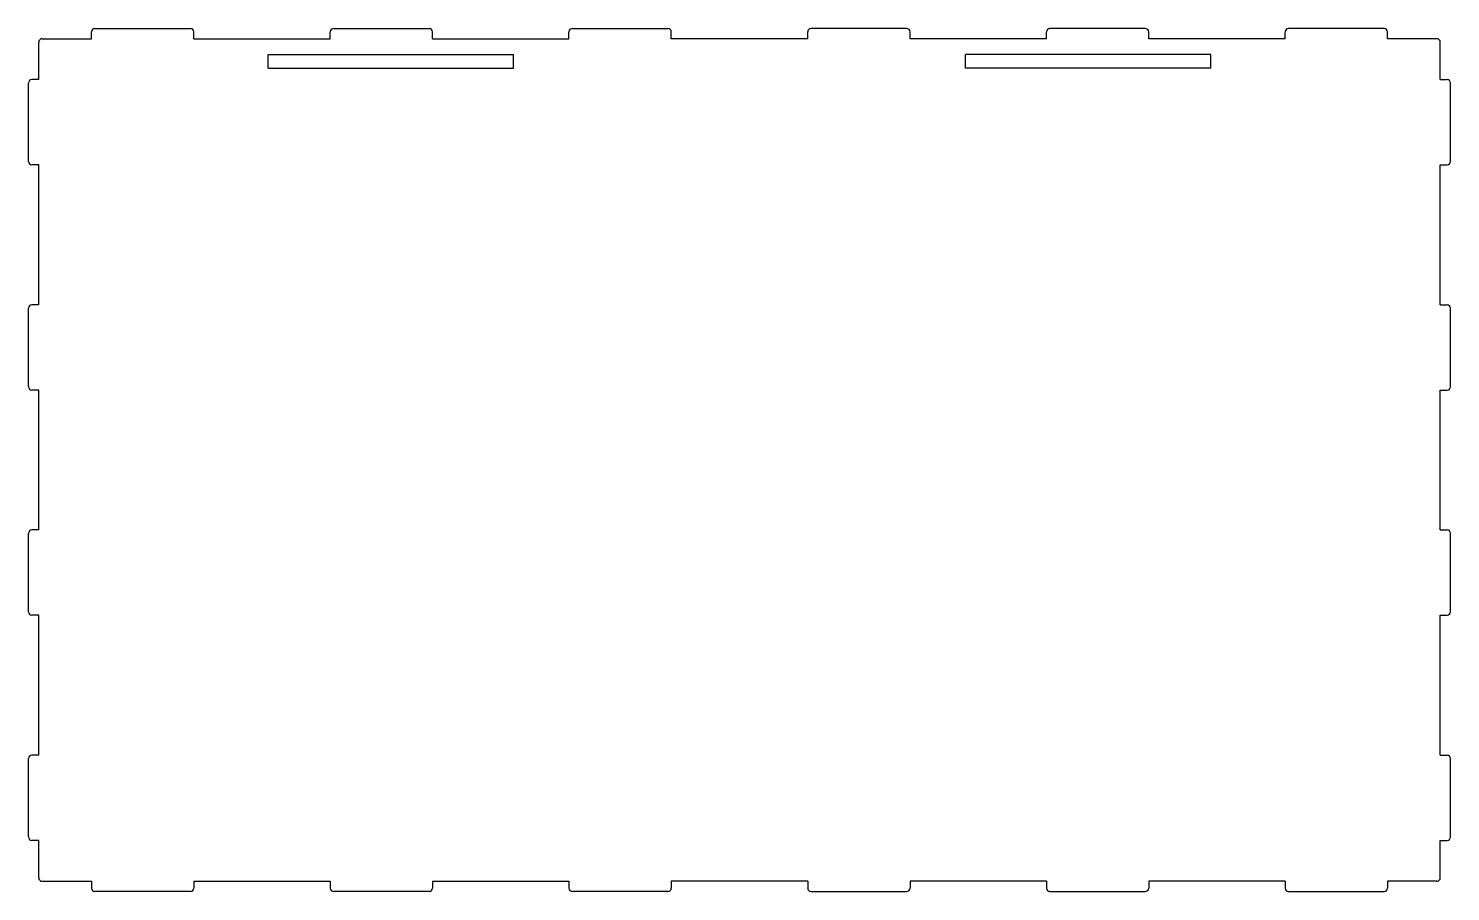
# Model space of a CAD drawing. Header units: millimetres. Extents: x -226 to 191, y -393 to -140.
import ezdxf

# ---------------------------------------------------------------- set-up
doc = ezdxf.new("R2010")
doc.units = ezdxf.units.MM

msp = doc.modelspace()

# ---------------------------------------------------------------- linework, layer by layer
at = {"color": 7, "linetype": 'Continuous', "lineweight": 25}
for p, q in [((-207.5, -142.84), (-207.5, -140.84)), ((-206.5, -139.84), (-178.5, -139.84)), ((-177.5, -142.84), (-177.5, -140.84)), ((-137.5, -142.84), (-137.5, -140.84)), ((-136.5, -139.84), (-108.5, -139.84)), ((-107.5, -142.84), (-107.5, -140.84)), ((-67.5, -142.84), (-67.5, -140.84)), ((-66.5, -139.84), (-38.5, -139.84)), ((-37.5, -142.84), (-37.5, -140.84)), ((2.5, -142.84), (2.5, -140.84)), ((31.5, -139.84), (3.5, -139.84)), ((32.5, -142.84), (32.5, -140.84)), ((72.5, -142.84), (72.5, -140.84)), ((101.5, -139.84), (73.5, -139.84)), ((102.5, -142.84), (102.5, -140.84)), ((142.5, -142.84), (142.5, -140.84)), ((171.5, -139.84), (143.5, -139.84)), ((172.5, -142.84), (172.5, -140.84)), ((-223, -154.84), (-223, -143.84)), ((-222, -142.84), (-207.5, -142.84)), ((-177.5, -142.84), (-137.5, -142.84)), ((-107.5, -142.84), (-67.5, -142.84)), ((2.5, -142.84), (-37.5, -142.84)), ((72.5, -142.84), (32.5, -142.84)), ((142.5, -142.84), (102.5, -142.84)), ((187, -142.84), (172.5, -142.84)), ((188, -154.84), (188, -143.84)), ((-155.75, -151.47), (-155.75, -147.47)), ((-155.75, -147.47), (-83.75, -147.47)), ((-83.75, -151.47), (-83.75, -147.47)), ((48.75, -151.47), (48.75, -147.47)), ((120.75, -147.47), (48.75, -147.47)), ((120.75, -151.47), (120.75, -147.47)), ((-155.75, -151.47), (-83.75, -151.47)), ((120.75, -151.47), (48.75, -151.47)), ((-226, -178.84), (-226, -155.84)), ((-223, -154.84), (-225, -154.84)), ((188, -154.84), (190, -154.84)), ((191, -178.84), (191, -155.84)), ((-223, -179.84), (-225, -179.84)), ((-223, -220.86), (-223, -179.84)), ((188, -220.86), (188, -179.84)), ((188, -179.84), (190, -179.84)), ((-223, -220.86), (-225, -220.86)), ((188, -220.86), (190, -220.86)), ((-226, -244.86), (-226, -221.86)), ((191, -244.86), (191, -221.86)), ((-223, -245.86), (-225, -245.86)), ((-223, -286.89), (-223, -245.86)), ((188, -286.89), (188, -245.86)), ((188, -245.86), (190, -245.86)), ((-223, -286.89), (-225, -286.89)), ((188, -286.89), (190, -286.89)), ((-226, -310.89), (-226, -287.89)), ((191, -310.89), (191, -287.89)), ((-223, -311.89), (-225, -311.89)), ((-223, -352.91), (-223, -311.89)), ((188, -352.91), (188, -311.89)), ((188, -311.89), (190, -311.89)), ((-226, -376.91), (-226, -353.91)), ((-223, -352.91), (-225, -352.91)), ((188, -352.91), (190, -352.91)), ((191, -376.91), (191, -353.91)), ((-223, -377.91), (-225, -377.91)), ((-223, -388.91), (-223, -377.91)), ((188, -388.91), (188, -377.91)), ((188, -377.91), (190, -377.91)), ((-222, -389.91), (-207.5, -389.91)), ((-207.5, -389.91), (-207.5, -391.91)), ((-177.5, -389.91), (-177.5, -391.91)), ((-177.5, -389.91), (-137.5, -389.91)), ((-137.5, -389.91), (-137.5, -391.91)), ((-107.5, -389.91), (-107.5, -391.91)), ((-107.5, -389.91), (-67.5, -389.91)), ((-67.5, -389.91), (-67.5, -391.91)), ((-37.5, -389.91), (-37.5, -391.91)), ((2.5, -389.91), (-37.5, -389.91)), ((2.5, -389.91), (2.5, -391.91)), ((32.5, -389.91), (32.5, -391.91)), ((72.5, -389.91), (32.5, -389.91)), ((72.5, -389.91), (72.5, -391.91)), ((102.5, -389.91), (102.5, -391.91)), ((142.5, -389.91), (102.5, -389.91)), ((142.5, -389.91), (142.5, -391.91)), ((172.5, -389.91), (172.5, -391.91)), ((187, -389.91), (172.5, -389.91)), ((-178.5, -392.91), (-206.5, -392.91)), ((-108.5, -392.91), (-136.5, -392.91)), ((-38.5, -392.91), (-66.5, -392.91)), ((3.5, -392.91), (31.5, -392.91)), ((73.5, -392.91), (101.5, -392.91)), ((143.5, -392.91), (171.5, -392.91))]:
    msp.add_line(p, q, dxfattribs=at)
for centre, start, end in [((-206.5, -140.84), 90, 180), ((-178.5, -140.84), 0, 90), ((-136.5, -140.84), 90, 180), ((-108.5, -140.84), 0, 90), ((-66.5, -140.84), 90, 180), ((-38.5, -140.84), 0, 90), ((3.5, -140.84), 90, 180), ((31.5, -140.84), 360, 90), ((73.5, -140.84), 90, 180), ((101.5, -140.84), 360, 90), ((143.5, -140.84), 90, 180), ((171.5, -140.84), 360, 90), ((-222, -143.84), 90, 180), ((187, -143.84), 360, 90), ((-225, -155.84), 90, 180), ((190, -155.84), 360, 90), ((-225, -178.84), 180, 270), ((190, -178.84), 270, 360), ((-225, -221.86), 90, 180), ((190, -221.86), 360, 90), ((-225, -244.86), 180, 270), ((190, -244.86), 270, 360), ((-225, -287.89), 90, 180), ((190, -287.89), 360, 90), ((-225, -310.89), 180, 270), ((190, -310.89), 270, 360), ((-225, -353.91), 90, 180), ((190, -353.91), 360, 90), ((-225, -376.91), 180, 270), ((190, -376.91), 270, 360), ((-222, -388.91), 180, 270), ((-206.5, -391.91), 180, 270), ((-178.5, -391.91), 270, 360), ((-136.5, -391.91), 180, 270), ((-108.5, -391.91), 270, 360), ((-66.5, -391.91), 180, 270), ((-38.5, -391.91), 270, 360), ((3.5, -391.91), 180, 270), ((31.5, -391.91), 270, 360), ((73.5, -391.91), 180, 270), ((101.5, -391.91), 270, 360), ((143.5, -391.91), 180, 270), ((171.5, -391.91), 270, 360), ((187, -388.91), 270, 360)]:
    msp.add_arc(centre, 1, start, end, dxfattribs=at)

doc.saveas('drawing.dxf')
